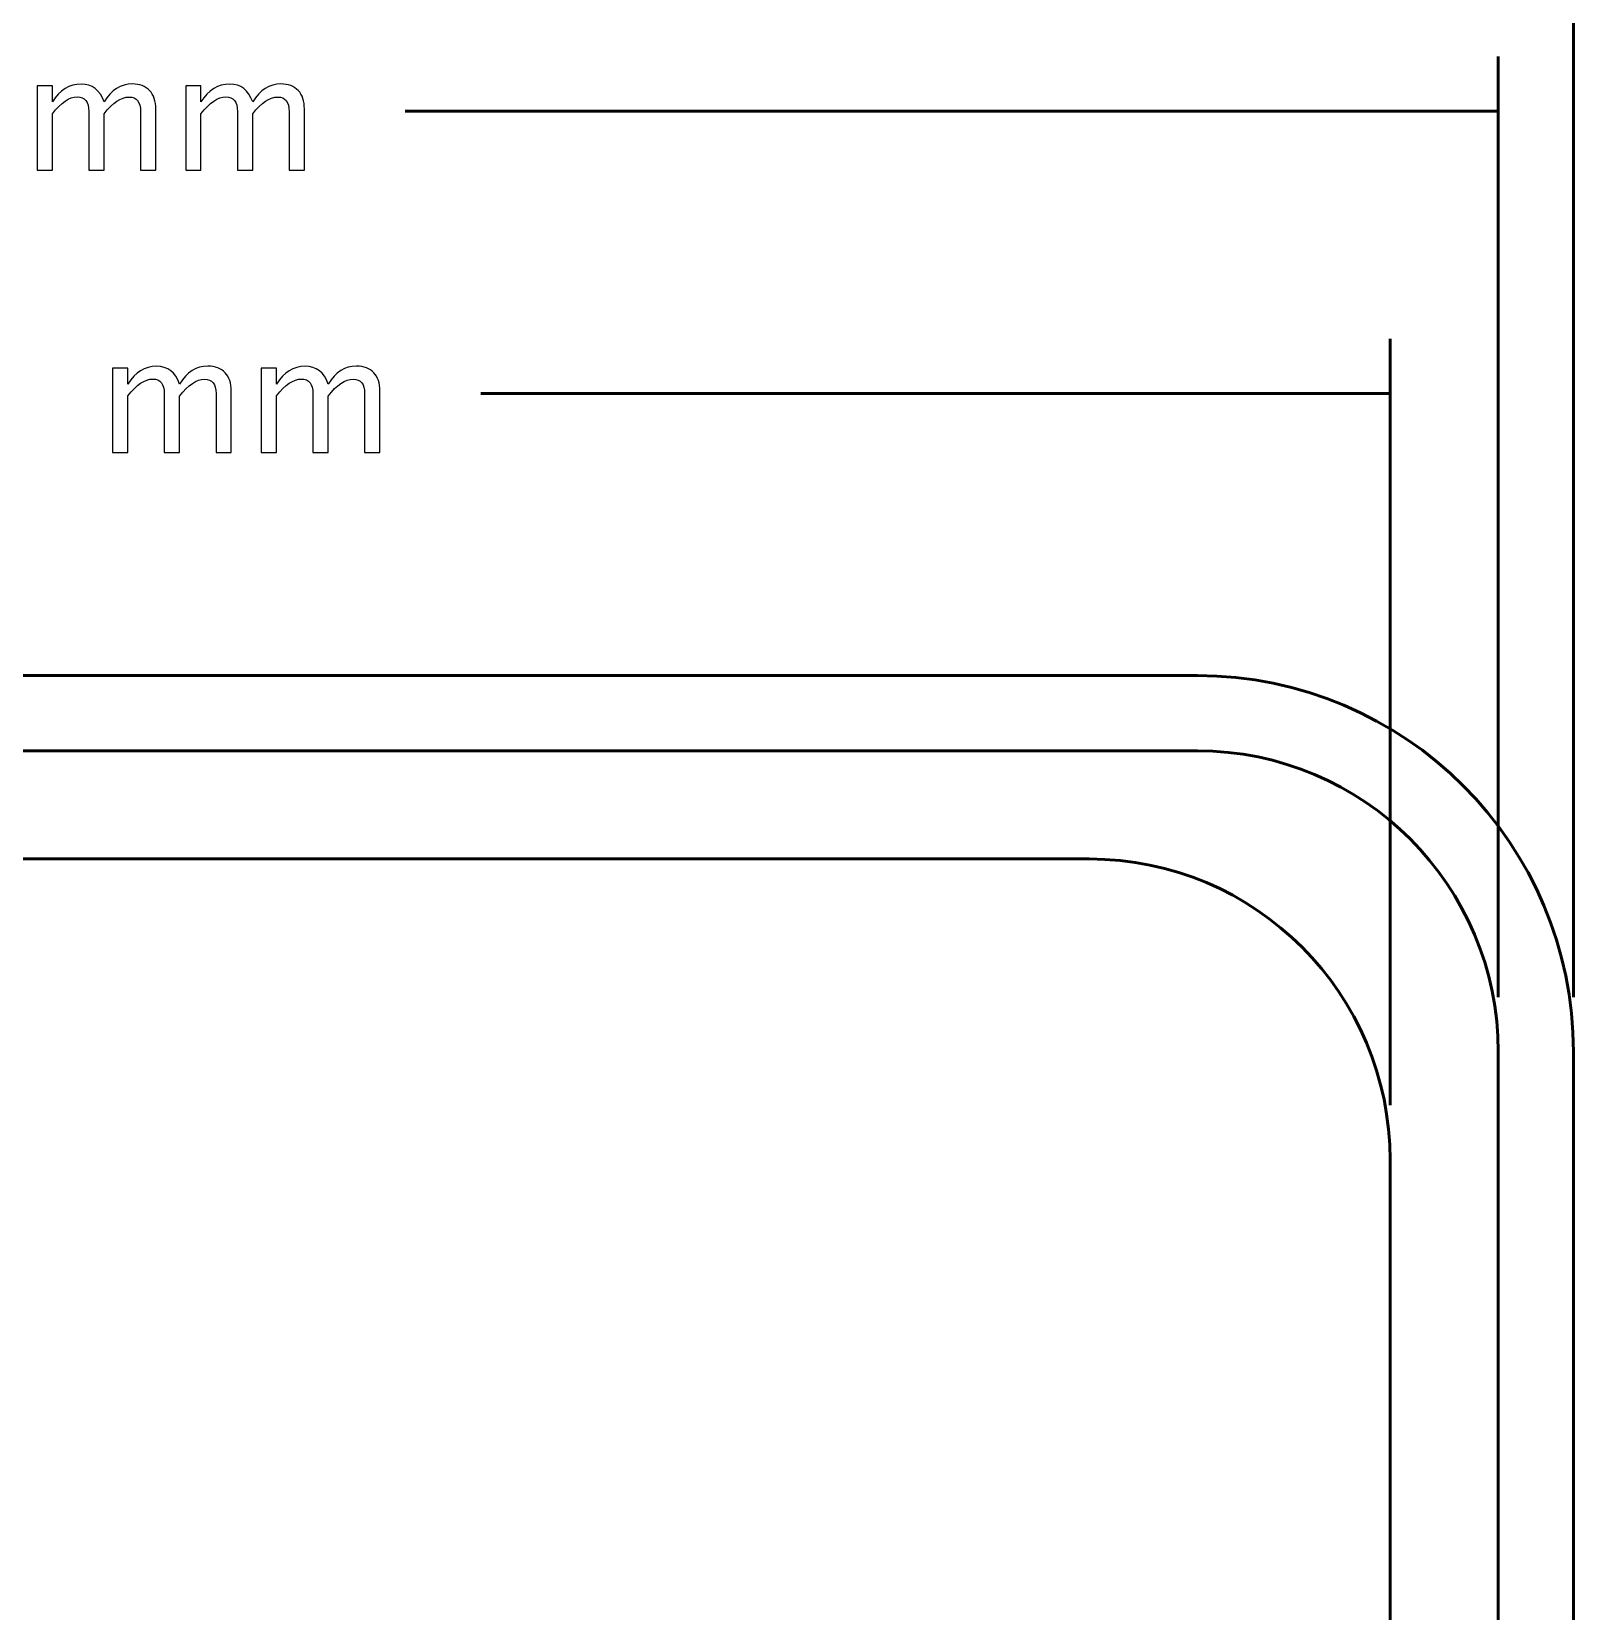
# Model space of a CAD drawing. Header units: centimetres. Extents: x -11.7 to 12.4, y -12.4 to 14.1.
# Drawn here: x -1.3 to 6.9, y 0.87 to 9.27 of the extents above; entities that cross this region are included whole.
import ezdxf

# ---------------------------------------------------------------- set-up
doc = ezdxf.new("R2010")
doc.units = ezdxf.units.CM
doc.header["$MEASUREMENT"] = 0
doc.layers.add('Layer 1', color=7, linetype='Continuous')

msp = doc.modelspace()

# ---------------------------------------------------------------- linework, layer by layer
at = {"layer": 'Layer 1', "lineweight": 53}
for points in [[(6.9, 4.14106), (6.9, 4.14106), (6.9, 10.64106), (6.9, 10.64106)], [(6.5, 4.14106), (6.5, 4.14106), (6.5, 9.14106), (6.5, 9.14106)], [(0.68632, 8.85), (0.68632, 8.85), (6.5, 8.85), (6.5, 8.85)], [(5.925, 3.56606), (5.925, 3.56606), (5.925, 7.64106), (5.925, 7.64106)], [(1.08793, 7.35), (1.08793, 7.35), (5.925, 7.35), (5.925, 7.35)]]:
    msp.add_open_spline(points, degree=3, dxfattribs=at)
at = {"layer": 'Layer 1'}
for points in [[(-1.27225, 8.53631), (-1.27225, 8.53631), (-1.27225, 8.98505), (-1.27225, 8.98505), (-1.27225, 8.98505), (-1.27225, 8.98505), (-1.19097, 8.98505), (-1.19097, 8.98505), (-1.19097, 8.98505), (-1.19097, 8.98505), (-1.19097, 8.90024), (-1.19097, 8.90024), (-1.19097, 8.90024), (-1.15132, 8.96303), (-1.10052, 8.99436), (-1.03829, 8.99436), (-1.03829, 8.99436), (-0.97831, 8.99436), (-0.93753, 8.96303), (-0.9158, 8.90024), (-0.9158, 8.90024), (-0.87728, 8.9636), (-0.82704, 8.99521), (-0.76538, 8.99521), (-0.76538, 8.99521), (-0.72601, 8.99521), (-0.69539, 8.98363), (-0.67351, 8.96035), (-0.67351, 8.96035), (-0.65164, 8.93707), (-0.64063, 8.90447), (-0.64063, 8.86256), (-0.64063, 8.86256), (-0.64063, 8.86256), (-0.64063, 8.53631), (-0.64063, 8.53631), (-0.64063, 8.53631), (-0.64063, 8.53631), (-0.72191, 8.53631), (-0.72191, 8.53631), (-0.72191, 8.53631), (-0.72191, 8.53631), (-0.72191, 8.84915), (-0.72191, 8.84915), (-0.72191, 8.84915), (-0.72191, 8.90024), (-0.74223, 8.92578), (-0.78287, 8.92578), (-0.78287, 8.92578), (-0.82507, 8.92578), (-0.86938, 8.896), (-0.9158, 8.83631), (-0.9158, 8.83631), (-0.9158, 8.83631), (-0.9158, 8.53631), (-0.9158, 8.53631), (-0.9158, 8.53631), (-0.9158, 8.53631), (-0.99708, 8.53631), (-0.99708, 8.53631), (-0.99708, 8.53631), (-0.99708, 8.53631), (-0.99708, 8.84944), (-0.99708, 8.84944), (-0.99708, 8.84944), (-0.99708, 8.90094), (-1.01768, 8.92662), (-1.05903, 8.92662), (-1.05903, 8.92662), (-1.10009, 8.92662), (-1.14412, 8.89671), (-1.19097, 8.83674), (-1.19097, 8.83674), (-1.19097, 8.83674), (-1.19097, 8.53631), (-1.19097, 8.53631), (-1.19097, 8.53631), (-1.19097, 8.53631), (-1.27225, 8.53631), (-1.27225, 8.53631)], [(-0.48174, 8.53631), (-0.48174, 8.53631), (-0.48174, 8.98505), (-0.48174, 8.98505), (-0.48174, 8.98505), (-0.48174, 8.98505), (-0.40046, 8.98505), (-0.40046, 8.98505), (-0.40046, 8.98505), (-0.40046, 8.98505), (-0.40046, 8.90024), (-0.40046, 8.90024), (-0.40046, 8.90024), (-0.36081, 8.96303), (-0.31001, 8.99436), (-0.24778, 8.99436), (-0.24778, 8.99436), (-0.1878, 8.99436), (-0.14702, 8.96303), (-0.12529, 8.90024), (-0.12529, 8.90024), (-0.08677, 8.9636), (-0.03653, 8.99521), (0.02513, 8.99521), (0.02513, 8.99521), (0.0645, 8.99521), (0.09512, 8.98363), (0.117, 8.96035), (0.117, 8.96035), (0.13887, 8.93707), (0.14988, 8.90447), (0.14988, 8.86256), (0.14988, 8.86256), (0.14988, 8.86256), (0.14988, 8.53631), (0.14988, 8.53631), (0.14988, 8.53631), (0.14988, 8.53631), (0.0686, 8.53631), (0.0686, 8.53631), (0.0686, 8.53631), (0.0686, 8.53631), (0.0686, 8.84915), (0.0686, 8.84915), (0.0686, 8.84915), (0.0686, 8.90024), (0.04828, 8.92578), (0.00764, 8.92578), (0.00764, 8.92578), (-0.03456, 8.92578), (-0.07887, 8.896), (-0.12529, 8.83631), (-0.12529, 8.83631), (-0.12529, 8.83631), (-0.12529, 8.53631), (-0.12529, 8.53631), (-0.12529, 8.53631), (-0.12529, 8.53631), (-0.20657, 8.53631), (-0.20657, 8.53631), (-0.20657, 8.53631), (-0.20657, 8.53631), (-0.20657, 8.84944), (-0.20657, 8.84944), (-0.20657, 8.84944), (-0.20657, 8.90094), (-0.22717, 8.92662), (-0.26852, 8.92662), (-0.26852, 8.92662), (-0.30958, 8.92662), (-0.35361, 8.89671), (-0.40046, 8.83674), (-0.40046, 8.83674), (-0.40046, 8.83674), (-0.40046, 8.53631), (-0.40046, 8.53631), (-0.40046, 8.53631), (-0.40046, 8.53631), (-0.48174, 8.53631), (-0.48174, 8.53631)], [(-0.87064, 7.03631), (-0.87064, 7.03631), (-0.87064, 7.48505), (-0.87064, 7.48505), (-0.87064, 7.48505), (-0.87064, 7.48505), (-0.78936, 7.48505), (-0.78936, 7.48505), (-0.78936, 7.48505), (-0.78936, 7.48505), (-0.78936, 7.40024), (-0.78936, 7.40024), (-0.78936, 7.40024), (-0.74971, 7.46303), (-0.69891, 7.49436), (-0.63668, 7.49436), (-0.63668, 7.49436), (-0.5767, 7.49436), (-0.53592, 7.46303), (-0.51419, 7.40024), (-0.51419, 7.40024), (-0.47567, 7.4636), (-0.42543, 7.49521), (-0.36377, 7.49521), (-0.36377, 7.49521), (-0.3244, 7.49521), (-0.29378, 7.48363), (-0.2719, 7.46035), (-0.2719, 7.46035), (-0.25003, 7.43707), (-0.23902, 7.40447), (-0.23902, 7.36256), (-0.23902, 7.36256), (-0.23902, 7.36256), (-0.23902, 7.03631), (-0.23902, 7.03631), (-0.23902, 7.03631), (-0.23902, 7.03631), (-0.3203, 7.03631), (-0.3203, 7.03631), (-0.3203, 7.03631), (-0.3203, 7.03631), (-0.3203, 7.34915), (-0.3203, 7.34915), (-0.3203, 7.34915), (-0.3203, 7.40024), (-0.34062, 7.42578), (-0.38126, 7.42578), (-0.38126, 7.42578), (-0.42346, 7.42578), (-0.46777, 7.396), (-0.51419, 7.33631), (-0.51419, 7.33631), (-0.51419, 7.33631), (-0.51419, 7.03631), (-0.51419, 7.03631), (-0.51419, 7.03631), (-0.51419, 7.03631), (-0.59547, 7.03631), (-0.59547, 7.03631), (-0.59547, 7.03631), (-0.59547, 7.03631), (-0.59547, 7.34944), (-0.59547, 7.34944), (-0.59547, 7.34944), (-0.59547, 7.40094), (-0.61607, 7.42662), (-0.65742, 7.42662), (-0.65742, 7.42662), (-0.69848, 7.42662), (-0.74251, 7.39671), (-0.78936, 7.33674), (-0.78936, 7.33674), (-0.78936, 7.33674), (-0.78936, 7.03631), (-0.78936, 7.03631), (-0.78936, 7.03631), (-0.78936, 7.03631), (-0.87064, 7.03631), (-0.87064, 7.03631)], [(-0.08013, 7.03631), (-0.08013, 7.03631), (-0.08013, 7.48505), (-0.08013, 7.48505), (-0.08013, 7.48505), (-0.08013, 7.48505), (0.00115, 7.48505), (0.00115, 7.48505), (0.00115, 7.48505), (0.00115, 7.48505), (0.00115, 7.40024), (0.00115, 7.40024), (0.00115, 7.40024), (0.0408, 7.46303), (0.0916, 7.49436), (0.15383, 7.49436), (0.15383, 7.49436), (0.21381, 7.49436), (0.25459, 7.46303), (0.27632, 7.40024), (0.27632, 7.40024), (0.31484, 7.4636), (0.36508, 7.49521), (0.42674, 7.49521), (0.42674, 7.49521), (0.46611, 7.49521), (0.49673, 7.48363), (0.51861, 7.46035), (0.51861, 7.46035), (0.54048, 7.43707), (0.55149, 7.40447), (0.55149, 7.36256), (0.55149, 7.36256), (0.55149, 7.36256), (0.55149, 7.03631), (0.55149, 7.03631), (0.55149, 7.03631), (0.55149, 7.03631), (0.47021, 7.03631), (0.47021, 7.03631), (0.47021, 7.03631), (0.47021, 7.03631), (0.47021, 7.34915), (0.47021, 7.34915), (0.47021, 7.34915), (0.47021, 7.40024), (0.44989, 7.42578), (0.40925, 7.42578), (0.40925, 7.42578), (0.36705, 7.42578), (0.32274, 7.396), (0.27632, 7.33631), (0.27632, 7.33631), (0.27632, 7.33631), (0.27632, 7.03631), (0.27632, 7.03631), (0.27632, 7.03631), (0.27632, 7.03631), (0.19504, 7.03631), (0.19504, 7.03631), (0.19504, 7.03631), (0.19504, 7.03631), (0.19504, 7.34944), (0.19504, 7.34944), (0.19504, 7.34944), (0.19504, 7.40094), (0.17444, 7.42662), (0.13309, 7.42662), (0.13309, 7.42662), (0.09203, 7.42662), (0.048, 7.39671), (0.00115, 7.33674), (0.00115, 7.33674), (0.00115, 7.33674), (0.00115, 7.03631), (0.00115, 7.03631), (0.00115, 7.03631), (0.00115, 7.03631), (-0.08013, 7.03631), (-0.08013, 7.03631)]]:
    msp.add_open_spline(points, degree=3, knots=[0, 0, 0, 0, 0.047619, 0.047619, 0.047619, 0.047619, 0.0952381, 0.0952381, 0.0952381, 0.0952381, 0.1428571, 0.1428571, 0.1428571, 0.1428571, 0.1904762, 0.1904762, 0.1904762, 0.1904762, 0.2380952, 0.2380952, 0.2380952, 0.2380952, 0.2857143, 0.2857143, 0.2857143, 0.2857143, 0.3333333, 0.3333333, 0.3333333, 0.3333333, 0.3809524, 0.3809524, 0.3809524, 0.3809524, 0.4285714, 0.4285714, 0.4285714, 0.4285714, 0.4761905, 0.4761905, 0.4761905, 0.4761905, 0.5238095, 0.5238095, 0.5238095, 0.5238095, 0.5714286, 0.5714286, 0.5714286, 0.5714286, 0.6190476, 0.6190476, 0.6190476, 0.6190476, 0.6666667, 0.6666667, 0.6666667, 0.6666667, 0.7142857, 0.7142857, 0.7142857, 0.7142857, 0.7619048, 0.7619048, 0.7619048, 0.7619048, 0.8095238, 0.8095238, 0.8095238, 0.8095238, 0.8571429, 0.8571429, 0.8571429, 0.8571429, 0.9047619, 0.9047619, 0.9047619, 0.9047619, 1, 1, 1, 1], dxfattribs=at)
at = {"layer": 'Layer 1', "lineweight": 53}
for points in [[(-9.9, -3.85), (-9.9, -3.85), (-9.9, 3.85), (-9.9, 3.85), (-9.9, 3.85), (-9.9, 4.95456), (-9.00457, 5.85), (-7.9, 5.85), (-7.9, 5.85), (-7.9, 5.85), (4.9, 5.85), (4.9, 5.85), (4.9, 5.85), (6.00457, 5.85), (6.9, 4.95456), (6.9, 3.85), (6.9, 3.85), (6.9, 3.85), (6.9, -3.85), (6.9, -3.85), (6.9, -3.85), (6.9, -4.95456), (6.00457, -5.85), (4.9, -5.85), (4.9, -5.85), (4.9, -5.85), (-7.9, -5.85), (-7.9, -5.85), (-7.9, -5.85), (-9.00457, -5.85), (-9.9, -4.95456), (-9.9, -3.85)], [(-9.5, -3.85), (-9.5, -3.85), (-9.5, 3.85), (-9.5, 3.85), (-9.5, 3.85), (-9.5, 4.73365), (-8.78365, 5.45), (-7.9, 5.45), (-7.9, 5.45), (-7.9, 5.45), (4.9, 5.45), (4.9, 5.45), (4.9, 5.45), (5.78365, 5.45), (6.5, 4.73365), (6.5, 3.85), (6.5, 3.85), (6.5, 3.85), (6.5, -3.85), (6.5, -3.85), (6.5, -3.85), (6.5, -4.73365), (5.78365, -5.45), (4.9, -5.45), (4.9, -5.45), (4.9, -5.45), (-7.9, -5.45), (-7.9, -5.45), (-7.9, -5.45), (-8.78365, -5.45), (-9.5, -4.73365), (-9.5, -3.85)], [(-8.925, -3.275), (-8.925, -3.275), (-8.925, 3.275), (-8.925, 3.275), (-8.925, 3.275), (-8.925, 4.15865), (-8.20865, 4.875), (-7.325, 4.875), (-7.325, 4.875), (-7.325, 4.875), (4.325, 4.875), (4.325, 4.875), (4.325, 4.875), (5.20865, 4.875), (5.925, 4.15865), (5.925, 3.275), (5.925, 3.275), (5.925, 3.275), (5.925, -3.275), (5.925, -3.275), (5.925, -3.275), (5.925, -4.15865), (5.20865, -4.875), (4.325, -4.875), (4.325, -4.875), (4.325, -4.875), (-7.325, -4.875), (-7.325, -4.875), (-7.325, -4.875), (-8.20865, -4.875), (-8.925, -4.15865), (-8.925, -3.275)]]:
    msp.add_open_spline(points, degree=3, knots=[0, 0, 0, 0, 0.1111111, 0.1111111, 0.1111111, 0.1111111, 0.2222222, 0.2222222, 0.2222222, 0.2222222, 0.3333333, 0.3333333, 0.3333333, 0.3333333, 0.4444444, 0.4444444, 0.4444444, 0.4444444, 0.5555556, 0.5555556, 0.5555556, 0.5555556, 0.6666667, 0.6666667, 0.6666667, 0.6666667, 0.7777778, 0.7777778, 0.7777778, 0.7777778, 1, 1, 1, 1], dxfattribs=at)

doc.saveas('drawing.dxf')
